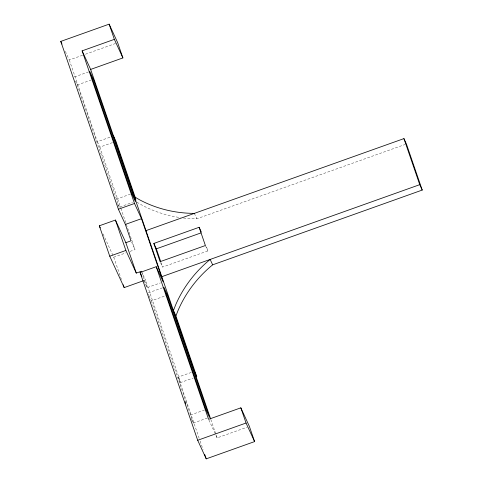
<?xml version="1.0" encoding="UTF-8"?>
<svg xmlns="http://www.w3.org/2000/svg" width="483" height="483" viewBox="0 0 483 483"><rect width="100%" height="100%" fill="white"/><g stroke="black" fill="none" stroke-linecap="round" stroke-linejoin="round"><path stroke-width="0.36" stroke-dasharray="2.42 1.81" d="M65.35 51.349L69.317 59.97L82.635 55.219M85.437 54.223L115.576 43.47M74.394 76.954L88.413 71.955M75.481 81.09L77.268 84.978L91.287 79.973M69.317 59.97L97.379 141.718L110.692 136.967M97.379 141.718L99.86 147.116L113.179 142.37M116.343 199.171L130.362 194.172M117.731 203.953L119.223 207.195L132.535 202.443M183.462 217.996A118.619 111.253 -24.7 0 0 196.835 218.775L404.995 144.514M103.084 233.995L113.759 257.197L125.815 252.899M130.072 251.377L135.041 249.608L126.244 223.985M160.428 262.354L162.602 267.075L207.871 250.925L205.945 245.31M143.348 280.768L145.474 280.013L180.654 382.5L193.272 378.002M143.735 280.394L147.08 287.663L160.392 282.911M162.505 287.808L147.786 293.06L148.679 295.004M148.975 295.65L151.36 300.831L165.379 295.831M199.153 438.238L178.173 377.102L191.485 372.351M190.441 415.03L204.454 410.025M191.522 419.166L193.315 423.048L207.328 418.049M208.898 419.993L217.133 437.9L247.272 427.147M136.852 202.172L142.31 205.329A118.619 111.253 -24.7 0 0 180.515 217.622M194.353 213.377L196.835 218.775M205.39 245.527L207.871 250.925M131.63 242.188L135.041 249.608M141.441 271.247L145.474 280.013M178.173 377.102L180.654 382.5M161.153 262.867L162.602 267.075M210.817 419.492L217.133 437.9M99.86 147.116L120.623 207.618M120.871 208.33L125.997 223.273M200.131 441.082L203.059 449.607M141.93 272.672L147.08 287.663M77.268 84.978L119.223 207.195M151.36 300.831L193.315 423.048M113.759 257.197L121.523 279.826"/><path stroke-width="0.72" d="M194.293 371.349L196.774 376.746L175.903 315.942L178.245 310.008A118.619 111.253 -24.7 0 1 212.647 264.835L422.227 190.067L406.414 144.006L403.933 138.609L145.993 230.632M143.348 280.768L124.191 287.602L109.756 256.207L99.317 225.803L115.437 220.055L125.846 242.683L131.008 240.842L125.369 224.426L118.377 209.224L60.773 41.405L109.14 24.15L117.683 42.721L122.899 57.918L90.653 69.425L82.116 50.854L114.356 39.352L122.899 57.918M118.377 209.224L134.503 203.476L141.495 218.672L163.2 281.909L156.208 266.707L140.088 272.46L197.692 440.279L206.229 458.85L254.595 441.595L249.379 426.392L240.836 407.827L208.596 419.329L156.208 266.707M125.369 224.426L141.495 218.672M109.756 256.207L125.876 250.454L136.284 273.082L141.441 271.247M199.129 227.288L205.39 245.527L160.114 261.677L153.854 243.438L199.129 227.288L201.302 232.009M153.854 243.438L156.341 248.836L200.904 232.939M161.799 276.693L419.739 184.669L422.227 190.067M166.08 295.584L167.48 295.083L209.435 417.3L205.861 409.524L163.906 287.307L167.48 295.083M197.692 440.279L246.052 423.03L254.595 441.595M212.647 264.835L210.165 259.437A118.619 111.253 -24.7 0 0 175.764 304.61L173.421 310.545L175.903 315.942M113.499 135.971L115.98 141.368L135.397 197.927M135.922 200.149L134.371 196.774L139.828 199.926A118.619 111.253 -24.7 0 0 194.353 213.377M60.773 41.405L61.993 44.056M140.088 272.46L141.911 276.427M99.317 225.803L100.259 227.855M403.933 138.609L419.739 184.669M109.14 24.15L114.356 39.352M240.836 407.827L246.052 423.03M156.341 248.836L160.67 261.466M90.653 69.425L210.576 418.785M82.116 50.854L134.503 203.476M204.768 454.588L206.229 458.85M185.104 401.778L185.834 403.909M125.846 242.683L136.284 273.082M115.437 220.055L125.876 250.454M123.225 284.771L124.191 287.602M93.388 79.224L89.814 71.454L131.768 193.671L135.343 201.441L93.388 79.224"/></g></svg>
